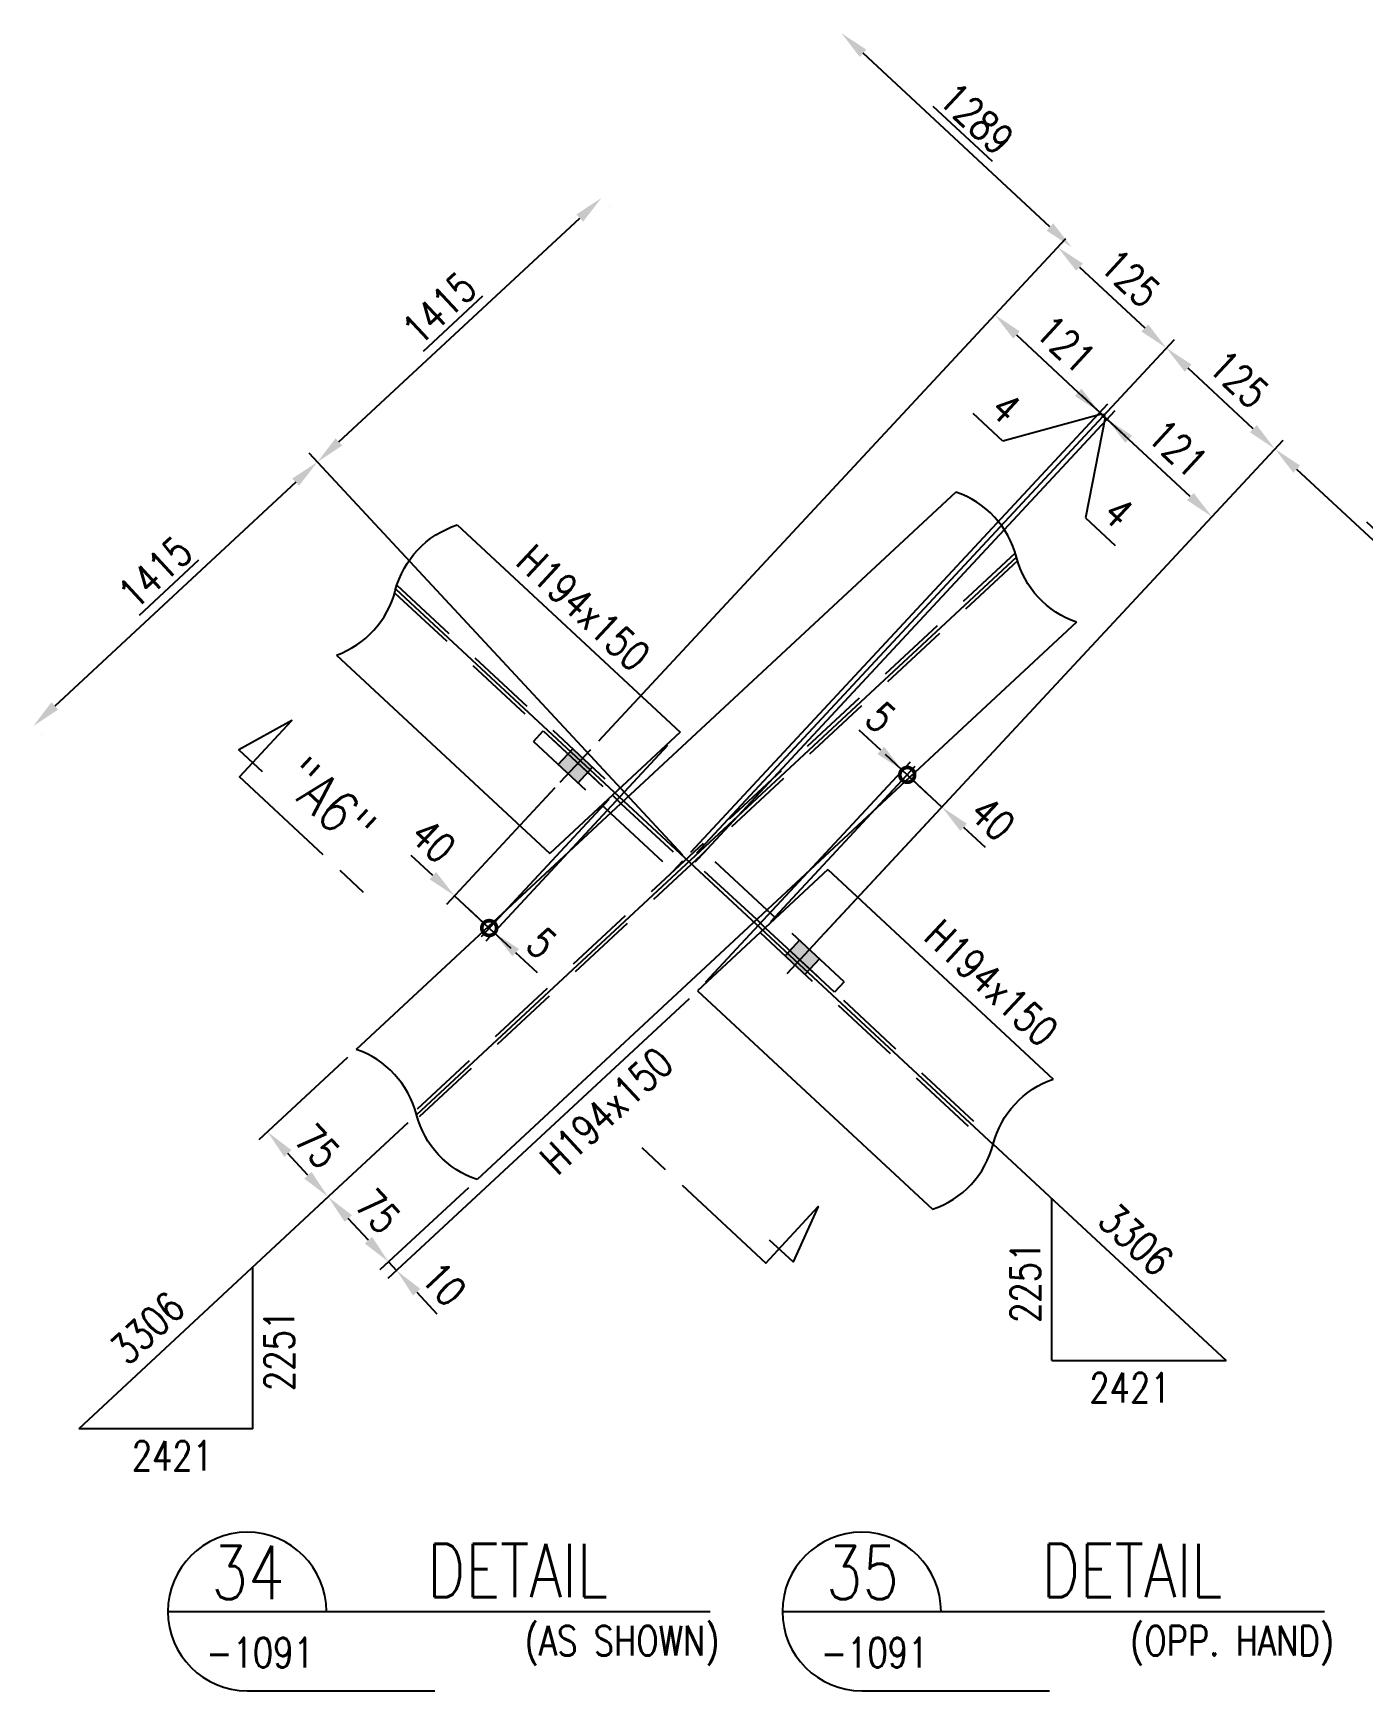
# Model space of a CAD drawing. Header units: millimetres. Extents: x 0 to 232280, y -26939 to 23794.
# Drawn here: x 103442 to 104566, y -24002 to -22601 of the extents above; entities that cross this region are included whole.
import ezdxf
from ezdxf.enums import TextEntityAlignment as Align

# ---------------------------------------------------------------- set-up
doc = ezdxf.new("R2010")
doc.units = ezdxf.units.MM
doc.header["$LTSCALE"] = 30
doc.linetypes.add('JNK-CENTER', pattern=[34, 30, -1.5, 1, -1.5])
doc.linetypes.add('JNK-HIDDEN', pattern=[3, 2, -1])
for name, color, linetype in [('CEN-R', 1, 'JNK-CENTER'), ('CON-C', 4, 'Continuous'), ('CON-G', 3, 'Continuous'), ('CON-W', 7, 'Continuous'), ('CON-Y', 2, 'Continuous'), ('Dim-W', 7, 'Continuous'), ('HID-Y', 2, 'JNK-HIDDEN'), ('STL-OBJT', 7, 'Continuous'), ('TXT-Y', 2, 'Continuous')]:
    doc.layers.add(name, color=color, linetype=linetype)
doc.styles.add('SIMPLEX', font='simplex.shx', dxfattribs={"width": 0.8})
doc.dimstyles.new('DIM10', dxfattribs={"dimscale": 10, "dimtxt": 2.5, "dimasz": 2.5, "dimexe": 1, "dimexo": 1, "dimgap": 1, "dimtad": 1, "dimdec": 0, "dimdsep": 46, "dimtxsty": 'SIMPLEX', "dimcen": 0, "dimclrt": 2, "dimadec": 1, "dimazin": 2, "dimtfac": 1, "dimtdec": 0, "dimtix": 1, "dimtmove": 2, "dimatfit": 0, "dimfxl": 0.18, "dimtolj": 1, "dimtzin": 0, "dimarcsym": 0})

# ---------------------------------------------------------------- blocks, each defined once
blk = doc.blocks.new('SECTITLE')
at = {"layer": 'CON-G'}
for p, q in [((-1.7, 0), (44.1, 0)), ((5, -6.7), (20.86, -6.7))]:
    blk.add_line(p, q, dxfattribs=at)
blk.add_arc((5, 0), 6.7, 0, 270, dxfattribs=at)
at = {"layer": 'CON-C', "style": 'SIMPLEX', "width": 0.8}
for tag, p in [('ELEVATION', (27.83, 1.22)), ('A', (5.06, 1.04))]:
    blk.add_attdef(tag, text='', height=4.5, dxfattribs=at).set_placement(p, align=Align.CENTER)
at = {"layer": 'CON-Y', "style": 'SIMPLEX', "width": 0.8}
blk.add_attdef('SCALE', text='', height=2.5, dxfattribs=at).set_placement((44.9, -3.72), align=Align.RIGHT)
blk.add_attdef('H0000-0000', (1.54, -4.72), '', height=2.5, dxfattribs=at)
blk = doc.blocks.new('A$C3BB63236')
at = {"layer": 'CON-G'}
for p, q in [((57.8, 62.5), (65.1, 69.3)), ((66.6, 54.3), (73.9, 61.2))]:
    blk.add_line(p, q, dxfattribs=at)
at = {"layer": 'HID-Y'}
for p, q in [((65.1, 69.3), (118, 118.5)), ((118, 118.5), (126.2, 109.7)), ((73.9, 61.2), (126.2, 109.7)), ((0, 8.8), (57.8, 62.5)), ((8.2, 0), (66, 53.7)), ((0, 8.8), (8.2, 0))]:
    blk.add_line(p, q, dxfattribs=at)
blk = doc.blocks.new('*D3657')
at = {"layer": 'DEFPOINTS', "color": 0, "transparency": 16777216}
for p in [(103766.2, -23514.9), (103817.3, -23569.8), (103691.5, -23584.3)]:
    blk.add_point(p, dxfattribs=at)
at = {"layer": 'Dim-W', "color": 0, "lineweight": -2, "transparency": 16777216}
for p, q in [((103758.8, -23521.7), (103684.2, -23591.1)), ((103810, -23576.6), (103735.2, -23646.1)), ((103725.5, -23620.9), (103708.5, -23602.6))]:
    blk.add_line(p, q, dxfattribs=at)
at = {"layer": 'Dim-W', "color": 0, "transparency": 16777216}
for points in [[(103711.6, -23599.8), (103705.5, -23605.5), (103691.5, -23584.3)], [(103728.6, -23618.1), (103722.5, -23623.8), (103742.6, -23639.3)]]:
    blk.add_solid(points, dxfattribs=at)
at = {"layer": 'Dim-W', "color": 2, "transparency": 16777216, "insert": (103733.5, -23596.5), "char_height": 25, "attachment_point": 5, "rotation": 312.9161, "style": 'SIMPLEX', "bg_fill": 3, "box_fill_scale": 1.1, "bg_fill_color": 256, "bg_fill_true_color": 13158600, "bg_fill_transparency": 0}
blk.add_mtext('\\A1;75', dxfattribs=at)
blk = doc.blocks.new('*D3658')
at = {"layer": 'DEFPOINTS', "color": 0, "transparency": 16777216}
for p in [(103715.3, -23459.8), (103640.4, -23529.4), (103691.5, -23584.3)]:
    blk.add_point(p, dxfattribs=at)
at = {"layer": 'Dim-W', "color": 0, "lineweight": -2, "transparency": 16777216}
for p, q in [((103708, -23466.6), (103633.1, -23536.2)), ((103674.5, -23566), (103657.4, -23547.7)), ((103684.2, -23591.1), (103684.2, -23591.1))]:
    blk.add_line(p, q, dxfattribs=at)
at = {"layer": 'Dim-W', "color": 0, "transparency": 16777216}
for points in [[(103660.5, -23544.9), (103654.4, -23550.5), (103640.4, -23529.4)], [(103677.5, -23563.2), (103671.4, -23568.9), (103691.5, -23584.3)]]:
    blk.add_solid(points, dxfattribs=at)
at = {"layer": 'Dim-W', "color": 2, "transparency": 16777216, "insert": (103682.4, -23541.5), "char_height": 25, "attachment_point": 5, "rotation": 312.9161, "style": 'SIMPLEX', "bg_fill": 3, "box_fill_scale": 1.1, "bg_fill_color": 256, "bg_fill_true_color": 13158600, "bg_fill_transparency": 0}
blk.add_mtext('\\A1;75', dxfattribs=at)
blk = doc.blocks.new('*D3659')
at = {"layer": 'DEFPOINTS', "color": 0, "transparency": 16777216}
for p in [(104003.7, -23410.1), (103742.6, -23639.3), (103749.4, -23646.6)]:
    blk.add_point(p, dxfattribs=at)
at = {"layer": 'Dim-W', "color": 0, "lineweight": -2, "transparency": 16777216}
for p, q in [((103996.4, -23416.9), (103742, -23653.4)), ((103725.5, -23620.9), (103708.5, -23602.6)), ((103742.6, -23639.3), (103749.4, -23646.6)), ((103735.2, -23646.1), (103735.2, -23646.1)), ((103766.4, -23664.9), (103783.4, -23683.2))]:
    blk.add_line(p, q, dxfattribs=at)
at = {"layer": 'Dim-W', "color": 0, "transparency": 16777216}
blk.add_solid([(103728.6, -23618.1), (103722.5, -23623.8), (103742.6, -23639.3)], dxfattribs=at)
at = {"layer": 'Dim-W', "color": 2, "transparency": 16777216, "insert": (103789.3, -23658), "char_height": 25, "attachment_point": 5, "rotation": 312.9161, "style": 'SIMPLEX', "bg_fill": 3, "box_fill_scale": 1.1, "bg_fill_color": 256, "bg_fill_true_color": 13158600, "bg_fill_transparency": 0}
blk.add_mtext('\\A1;10', dxfattribs=at)
at = {"layer": 'Dim-W', "color": 0, "transparency": 16777216}
blk.add_solid([(103769.4, -23662.1), (103763.3, -23667.7), (103749.4, -23646.6)], dxfattribs=at)
blk = doc.blocks.new('*D3660')
at = {"layer": 'DEFPOINTS', "color": 0, "transparency": 16777216}
for p in [(103922.4, -22740.3), (103922.4, -22740.3), (103998, -23302.9)]:
    blk.add_point(p, dxfattribs=at)
at = {"layer": 'Dim-W', "color": 0, "lineweight": -2, "transparency": 16777216}
for p, q in [((103700.7, -22946.4), (103904, -22757.3)), ((103929.2, -22747.6), (103929.2, -22747.6)), ((103991.2, -23295.6), (103675.5, -22956.1))]:
    blk.add_line(p, q, dxfattribs=at)
at = {"layer": 'Dim-W', "color": 0, "transparency": 16777216}
for points in [[(103901.2, -22754.3), (103906.9, -22760.4), (103922.4, -22740.3)], [(103697.8, -22943.4), (103703.5, -22949.5), (103682.4, -22963.5)]]:
    blk.add_solid(points, dxfattribs=at)
at = {"layer": 'Dim-W', "color": 2, "transparency": 16777216, "insert": (103785.3, -22833.6), "char_height": 25, "attachment_point": 5, "rotation": 42.9161, "style": 'SIMPLEX', "bg_fill": 3, "box_fill_scale": 1.1, "bg_fill_color": 256, "bg_fill_true_color": 13158600, "bg_fill_transparency": 0}
blk.add_mtext('\\A1;{\\L1415}', dxfattribs=at)
blk = doc.blocks.new('*D3661')
at = {"layer": 'DEFPOINTS', "color": 0, "transparency": 16777216}
for p in [(103442.4, -23186.6), (103442.4, -23186.6), (103998, -23302.9)]:
    blk.add_point(p, dxfattribs=at)
at = {"layer": 'Dim-W', "color": 0, "lineweight": -2, "transparency": 16777216}
for p, q in [((103991.2, -23295.6), (103675.5, -22956.1)), ((103664.1, -22980.5), (103460.7, -23169.6)), ((103449.2, -23193.9), (103449.2, -23193.9))]:
    blk.add_line(p, q, dxfattribs=at)
at = {"layer": 'Dim-W', "color": 0, "transparency": 16777216}
for points in [[(103661.2, -22977.4), (103666.9, -22983.5), (103682.4, -22963.5)], [(103457.8, -23166.5), (103463.5, -23172.6), (103442.4, -23186.6)]]:
    blk.add_solid(points, dxfattribs=at)
at = {"layer": 'Dim-W', "color": 2, "transparency": 16777216, "insert": (103545.3, -23056.7), "char_height": 25, "attachment_point": 5, "rotation": 42.9161, "style": 'SIMPLEX', "bg_fill": 3, "box_fill_scale": 1.1, "bg_fill_color": 256, "bg_fill_true_color": 13158600, "bg_fill_transparency": 0}
blk.add_mtext('\\A1;{\\L1415}', dxfattribs=at)
blk = doc.blocks.new('SECMARK2')
at = {"layer": 'CON-C'}
blk.add_line((0, 0), (-2.72, 0), dxfattribs=at)
blk.add_lwpolyline([(-4.67, 0), (-14.32, 0), (-14.32, 6.51), (-15.93, 1.64), (-13.23, 1.64)], dxfattribs=at)
at = {"layer": 'CON-C', "style": 'SIMPLEX', "width": 0.8}
blk.add_attdef('TAG', (-12.98, 1.18), '', height=3.5, dxfattribs=at)
blk = doc.blocks.new('_DotSmall')
at = {"color": 0, "linetype": 'ByBlock', "const_width": 0.5}
blk.add_lwpolyline([(-0.0625, 0, 1), (0.0625, 0, 1)], format="xyb", close=True, dxfattribs=at)
blk = doc.blocks.new('*D3608')
at = {"layer": 'DEFPOINTS', "color": 0, "transparency": 16777216}
for p in [(103889.9, -23231.5), (103935.4, -23241.2), (103827.6, -23357.2)]:
    blk.add_point(p, dxfattribs=at)
at = {"layer": 'Dim-W', "color": 0, "lineweight": -2, "transparency": 16777216}
for p, q in [((103883.1, -23238.8), (103791.5, -23337.3)), ((103928.6, -23248.6), (103820.8, -23364.5)), ((103780, -23312.9), (103761.7, -23295.9)), ((103798.3, -23329.9), (103827.6, -23357.2)), ((103827.6, -23357.2), (103845.9, -23374.2))]:
    blk.add_line(p, q, dxfattribs=at)
at = {"layer": 'Dim-W', "color": 0, "lineweight": -2, "transparency": 16777216, "xscale": 25, "yscale": 25, "zscale": 25, "rotation": 137.0839013647585}
blk.add_blockref('_DotSmall', (103827.6, -23357.2), dxfattribs=at)
at = {"layer": 'Dim-W', "color": 2, "transparency": 16777216, "insert": (103780.3, -23283.5), "char_height": 25, "attachment_point": 5, "rotation": 317.0839, "style": 'SIMPLEX', "bg_fill": 3, "box_fill_scale": 1.1, "bg_fill_color": 256, "bg_fill_true_color": 13158600, "bg_fill_transparency": 0}
blk.add_mtext('\\A1;40', dxfattribs=at)
at = {"layer": 'Dim-W', "color": 0, "transparency": 16777216}
blk.add_solid([(103782.8, -23309.9), (103777.2, -23316), (103798.3, -23329.9)], dxfattribs=at)
blk = doc.blocks.new('*D3609')
at = {"layer": 'DEFPOINTS', "color": 0, "transparency": 16777216}
for p in [(103985.1, -23195.8), (103827.6, -23357.2), (103831.6, -23360.9)]:
    blk.add_point(p, dxfattribs=at)
at = {"layer": 'Dim-W', "color": 0, "lineweight": -2, "transparency": 16777216}
for p, q in [((103978.3, -23203.1), (103824.8, -23368.2)), ((103827.6, -23357.2), (103809.3, -23340.2)), ((103827.6, -23357.2), (103831.6, -23360.9)), ((103820.8, -23364.5), (103820.8, -23364.5)), ((103849.9, -23377.9), (103868.2, -23394.9))]:
    blk.add_line(p, q, dxfattribs=at)
at = {"layer": 'Dim-W', "color": 2, "transparency": 16777216, "insert": (103871.9, -23370), "char_height": 25, "attachment_point": 5, "rotation": 317.0839, "style": 'SIMPLEX', "bg_fill": 3, "box_fill_scale": 1.1, "bg_fill_color": 256, "bg_fill_true_color": 13158600, "bg_fill_transparency": 0}
blk.add_mtext('\\A1;5', dxfattribs=at)
at = {"layer": 'Dim-W', "color": 0, "transparency": 16777216}
blk.add_solid([(103852.8, -23374.9), (103847.1, -23381), (103831.6, -23360.9)], dxfattribs=at)
blk = doc.blocks.new('_None')
blk = doc.blocks.new('*D3610')
at = {"layer": 'DEFPOINTS', "color": 0, "transparency": 16777216}
for p in [(104180.7, -23227.8), (104058.6, -23359), (104104.9, -23368)]:
    blk.add_point(p, dxfattribs=at)
at = {"layer": 'Dim-W', "color": 0, "lineweight": -2, "transparency": 16777216}
for p, q in [((104065.4, -23351.7), (104187.5, -23220.4)), ((104180.7, -23227.8), (104162.4, -23210.7)), ((104210, -23255), (104180.7, -23227.8)), ((104111.7, -23360.6), (104216.8, -23247.7)), ((104228.3, -23272), (104246.6, -23289))]:
    blk.add_line(p, q, dxfattribs=at)
at = {"layer": 'Dim-W', "color": 0, "lineweight": -2, "transparency": 16777216, "xscale": 25, "yscale": 25, "zscale": 25, "rotation": 317.0839013647585}
blk.add_blockref('_DotSmall', (104180.7, -23227.8), dxfattribs=at)
at = {"layer": 'Dim-W', "color": 2, "transparency": 16777216, "insert": (104252.8, -23264.7), "char_height": 25, "attachment_point": 5, "rotation": 317.0839, "style": 'SIMPLEX', "bg_fill": 3, "box_fill_scale": 1.1, "bg_fill_color": 256, "bg_fill_true_color": 13158600, "bg_fill_transparency": 0}
blk.add_mtext('\\A1;40', dxfattribs=at)
at = {"layer": 'Dim-W', "color": 0, "transparency": 16777216}
blk.add_solid([(104231.1, -23269), (104225.5, -23275.1), (104210, -23255)], dxfattribs=at)
blk = doc.blocks.new('*D3611')
at = {"layer": 'DEFPOINTS', "color": 0, "transparency": 16777216}
for p in [(104176.7, -23224), (104180.7, -23227.8), (104003.5, -23410.2)]:
    blk.add_point(p, dxfattribs=at)
at = {"layer": 'Dim-W', "color": 0, "lineweight": -2, "transparency": 16777216}
for p, q in [((104158.4, -23207), (104140.1, -23190)), ((104010.4, -23402.9), (104183.5, -23216.7)), ((104180.7, -23227.8), (104176.7, -23224)), ((104180.7, -23227.8), (104199, -23244.8))]:
    blk.add_line(p, q, dxfattribs=at)
at = {"layer": 'Dim-W', "color": 2, "transparency": 16777216, "insert": (104158.3, -23179.2), "char_height": 25, "attachment_point": 5, "rotation": 317.0839, "style": 'SIMPLEX', "bg_fill": 3, "box_fill_scale": 1.1, "bg_fill_color": 256, "bg_fill_true_color": 13158600, "bg_fill_transparency": 0}
blk.add_mtext('\\A1;5', dxfattribs=at)
at = {"layer": 'Dim-W', "color": 0, "transparency": 16777216}
blk.add_solid([(104161.2, -23204), (104155.5, -23210.1), (104176.7, -23224)], dxfattribs=at)
blk = doc.blocks.new('*D3612')
at = {"layer": 'DEFPOINTS', "color": 0, "transparency": 16777216}
for p in [(104399.6, -22867.1), (103913.3, -23206.2), (103996.2, -23301)]:
    blk.add_point(p, dxfattribs=at)
at = {"layer": 'Dim-W', "color": 0, "lineweight": -2, "transparency": 16777216}
for p, q in [((103920.2, -23198.9), (104314.7, -22774.5)), ((104326.2, -22798.9), (104381.3, -22850.1)), ((104003, -23293.7), (104406.4, -22859.8))]:
    blk.add_line(p, q, dxfattribs=at)
at = {"layer": 'Dim-W', "color": 0, "transparency": 16777216}
for points in [[(104329.1, -22795.8), (104323.4, -22801.9), (104307.9, -22781.9)], [(104384.1, -22847.1), (104378.5, -22853.2), (104399.6, -22867.1)]]:
    blk.add_solid(points, dxfattribs=at)
at = {"layer": 'Dim-W', "color": 2, "transparency": 16777216, "insert": (104369.1, -22808), "char_height": 25, "attachment_point": 5, "rotation": 317.0839, "style": 'SIMPLEX', "bg_fill": 3, "box_fill_scale": 1.1, "bg_fill_color": 256, "bg_fill_true_color": 13158600, "bg_fill_transparency": 0}
blk.add_mtext('\\A1;125', dxfattribs=at)
blk = doc.blocks.new('*D3613')
at = {"layer": 'DEFPOINTS', "color": 0, "transparency": 16777216}
for p in [(104125.1, -22601.1), (104125.1, -22601.1), (104319.5, -22781.9)]:
    blk.add_point(p, dxfattribs=at)
at = {"layer": 'Dim-W', "color": 0, "lineweight": -2, "transparency": 16777216}
blk.add_line((104301.2, -22764.8), (104143.4, -22618.1), dxfattribs=at)
at = {"layer": 'Dim-W', "color": 0, "transparency": 16777216}
for points in [[(104146.2, -22615.1), (104140.6, -22621.2), (104125.1, -22601.1)], [(104304, -22761.8), (104298.4, -22767.9), (104319.5, -22781.9)]]:
    blk.add_solid(points, dxfattribs=at)
at = {"layer": 'Dim-W', "color": 2, "transparency": 16777216, "insert": (104239.3, -22673.2), "char_height": 25, "attachment_point": 5, "rotation": 317.0839, "style": 'SIMPLEX', "bg_fill": 3, "box_fill_scale": 1.1, "bg_fill_color": 256, "bg_fill_true_color": 13158600, "bg_fill_transparency": 0}
blk.add_mtext('\\A1;{\\L1289}', dxfattribs=at)
blk = doc.blocks.new('*D3614')
at = {"layer": 'DEFPOINTS', "color": 0, "transparency": 16777216}
for p in [(104399.6, -22867.1), (103996.2, -23301), (104096.8, -23376.8)]:
    blk.add_point(p, dxfattribs=at)
at = {"layer": 'Dim-W', "color": 0, "lineweight": -2, "transparency": 16777216}
for p, q in [((104003, -23293.7), (104406.4, -22859.8)), ((104473, -22935.4), (104417.9, -22884.2)), ((104103.6, -23369.4), (104498.1, -22945.1))]:
    blk.add_line(p, q, dxfattribs=at)
at = {"layer": 'Dim-W', "color": 0, "transparency": 16777216}
for points in [[(104420.8, -22881.1), (104415.1, -22887.2), (104399.6, -22867.1)], [(104475.9, -22932.3), (104470.2, -22938.4), (104491.3, -22952.4)]]:
    blk.add_solid(points, dxfattribs=at)
at = {"layer": 'Dim-W', "color": 2, "transparency": 16777216, "insert": (104460.8, -22893.3), "char_height": 25, "attachment_point": 5, "rotation": 317.0839, "style": 'SIMPLEX', "bg_fill": 3, "box_fill_scale": 1.1, "bg_fill_color": 256, "bg_fill_true_color": 13158600, "bg_fill_transparency": 0}
blk.add_mtext('\\A1;125', dxfattribs=at)
blk = doc.blocks.new('*D3615')
at = {"layer": 'DEFPOINTS', "color": 0, "transparency": 16777216}
for p in [(104491.3, -22952.4), (104685.7, -23133.2), (104685.7, -23133.2)]:
    blk.add_point(p, dxfattribs=at)
at = {"layer": 'Dim-W', "color": 0, "lineweight": -2, "transparency": 16777216}
for p, q in [((104498.1, -22945.1), (104498.1, -22945.1)), ((104509.6, -22969.4), (104667.4, -23116.2)), ((104678.9, -23140.5), (104678.9, -23140.5))]:
    blk.add_line(p, q, dxfattribs=at)
at = {"layer": 'Dim-W', "color": 0, "transparency": 16777216}
for points in [[(104512.5, -22966.4), (104506.8, -22972.5), (104491.3, -22952.4)], [(104670.3, -23113.1), (104664.6, -23119.2), (104685.7, -23133.2)]]:
    blk.add_solid(points, dxfattribs=at)
at = {"layer": 'Dim-W', "color": 2, "transparency": 16777216, "insert": (104605.6, -23024.5), "char_height": 25, "attachment_point": 5, "rotation": 317.0839, "style": 'SIMPLEX', "bg_fill": 3, "box_fill_scale": 1.1, "bg_fill_color": 256, "bg_fill_true_color": 13158600, "bg_fill_transparency": 0}
blk.add_mtext('\\A1;{\\L1289}', dxfattribs=at)
blk = doc.blocks.new('*D3616')
at = {"layer": 'DEFPOINTS', "color": 0, "transparency": 16777216}
for p in [(104254.7, -22839.1), (104343.4, -22921.6), (103991.2, -23300.4)]:
    blk.add_point(p, dxfattribs=at)
at = {"layer": 'Dim-W', "color": 0, "lineweight": -2, "transparency": 16777216}
for p, q in [((104273, -22856.1), (104325.1, -22904.6)), ((103998, -23293.1), (104350.2, -22914.2))]:
    blk.add_line(p, q, dxfattribs=at)
at = {"layer": 'Dim-W', "color": 0, "transparency": 16777216}
for points in [[(104275.8, -22853.1), (104270.2, -22859.2), (104254.7, -22839.1)], [(104327.9, -22901.5), (104322.3, -22907.6), (104343.4, -22921.6)]]:
    blk.add_solid(points, dxfattribs=at)
at = {"layer": 'Dim-W', "color": 2, "transparency": 16777216, "insert": (104314.4, -22863.9), "char_height": 25, "attachment_point": 5, "rotation": 317.0839, "style": 'SIMPLEX', "bg_fill": 3, "box_fill_scale": 1.1, "bg_fill_color": 256, "bg_fill_true_color": 13158600, "bg_fill_transparency": 0}
blk.add_mtext('\\A1;121', dxfattribs=at)
blk = doc.blocks.new('*D3617')
at = {"layer": 'DEFPOINTS', "color": 0, "transparency": 16777216}
for p in [(104349.4, -22927.2), (104438.1, -23009.6), (103997.2, -23306)]:
    blk.add_point(p, dxfattribs=at)
at = {"layer": 'Dim-W', "color": 0, "lineweight": -2, "transparency": 16777216}
for p, q in [((104004, -23298.7), (104356.2, -22919.8)), ((104419.8, -22992.6), (104367.7, -22944.2)), ((104431.3, -23017), (104431.3, -23017))]:
    blk.add_line(p, q, dxfattribs=at)
at = {"layer": 'Dim-W', "color": 0, "transparency": 16777216}
for points in [[(104370.6, -22941.1), (104364.9, -22947.2), (104349.4, -22927.2)], [(104422.6, -22989.6), (104417, -22995.7), (104438.1, -23009.6)]]:
    blk.add_solid(points, dxfattribs=at)
at = {"layer": 'Dim-W', "color": 2, "transparency": 16777216, "insert": (104409.1, -22951.9), "char_height": 25, "attachment_point": 5, "rotation": 317.0839, "style": 'SIMPLEX', "bg_fill": 3, "box_fill_scale": 1.1, "bg_fill_color": 256, "bg_fill_true_color": 13158600, "bg_fill_transparency": 0}
blk.add_mtext('\\A1;121', dxfattribs=at)
blk = doc.blocks.new('*D3618')
at = {"layer": 'DEFPOINTS', "color": 0, "transparency": 16777216}
for p in [(104346.4, -22924.4), (104349.4, -22927.2), (104349.4, -22927.2)]:
    blk.add_point(p, dxfattribs=at)
at = {"layer": 'Dim-W', "color": 0, "lineweight": -2, "transparency": 16777216}
for p, q in [((104346.4, -22924.4), (104328.1, -22907.3)), ((104347.9, -22925.8), (104331.2, -23010.7)), ((104346.4, -22924.4), (104349.4, -22927.2)), ((104346.4, -22924.4), (104349.4, -22927.2)), ((104349.4, -22927.2), (104367.7, -22944.2)), ((104331.2, -23010.7), (104356.3, -23034.1))]:
    blk.add_line(p, q, dxfattribs=at)
at = {"layer": 'Dim-W', "color": 2, "transparency": 16777216, "insert": (104359.1, -23005.9), "char_height": 25, "attachment_point": 5, "rotation": 317.0839, "style": 'SIMPLEX', "bg_fill": 3, "box_fill_scale": 1.1, "bg_fill_color": 256, "bg_fill_true_color": 13158600, "bg_fill_transparency": 0}
blk.add_mtext('\\A1;4', dxfattribs=at)
blk = doc.blocks.new('*D3619')
at = {"layer": 'DEFPOINTS', "color": 0, "transparency": 16777216}
for p in [(104343.4, -22921.6), (104343.4, -22921.6), (104346.4, -22924.4)]:
    blk.add_point(p, dxfattribs=at)
at = {"layer": 'Dim-W', "color": 0, "lineweight": -2, "transparency": 16777216}
for p, q in [((104343.4, -22921.6), (104325.1, -22904.6)), ((104261.4, -22945.8), (104236.3, -22922.5)), ((104344.9, -22923), (104261.4, -22945.8)), ((104346.4, -22924.4), (104343.4, -22921.6)), ((104346.4, -22924.4), (104343.4, -22921.6)), ((104346.4, -22924.4), (104364.7, -22941.4))]:
    blk.add_line(p, q, dxfattribs=at)
at = {"layer": 'Dim-W', "color": 2, "transparency": 16777216, "insert": (104264.1, -22917.7), "char_height": 25, "attachment_point": 5, "rotation": 317.0839, "style": 'SIMPLEX', "bg_fill": 3, "box_fill_scale": 1.1, "bg_fill_color": 256, "bg_fill_true_color": 13158600, "bg_fill_transparency": 0}
blk.add_mtext('\\A1;4', dxfattribs=at)

msp = doc.modelspace()

# ---------------------------------------------------------------- hatches: boundary and pattern name
at = {"layer": 'Dim-W'}
h = msp.add_hatch(color=256, dxfattribs=at)
h.paths.add_polyline_path([(103894.28, -23226.73), (103885.86, -23218.89), (103894.03, -23210.11), (103902.45, -23217.94)])
h.paths.add_polyline_path([(103902.71, -23234.56), (103894.28, -23226.73), (103902.45, -23217.94), (103910.88, -23225.77)])
h.paths.add_polyline_path([(103902.45, -23217.94), (103904.5, -23215.74), (103912.92, -23223.57), (103910.88, -23225.77)])
h.paths.add_polyline_path([(103904.5, -23215.74), (103906.54, -23213.54), (103914.96, -23221.37), (103912.92, -23223.57)])
h.paths.add_polyline_path([(103894.03, -23210.11), (103896.08, -23207.91), (103904.5, -23215.74), (103902.45, -23217.94)])
h.paths.add_polyline_path([(103906.54, -23213.54), (103904.5, -23215.74), (103896.08, -23207.91), (103898.12, -23205.71)])
h = msp.add_hatch(color=256, dxfattribs=at)
h.paths.add_polyline_path([(104098.13, -23375.29), (104106.55, -23383.12), (104098.38, -23391.91), (104089.96, -23384.08)])
h.paths.add_polyline_path([(104089.71, -23367.46), (104098.13, -23375.29), (104089.96, -23384.08), (104081.54, -23376.25)])
h.paths.add_polyline_path([(104089.96, -23384.08), (104087.92, -23386.28), (104079.49, -23378.45), (104081.54, -23376.25)])
h.paths.add_polyline_path([(104087.92, -23386.28), (104085.87, -23388.48), (104077.45, -23380.64), (104079.49, -23378.45)])
h.paths.add_polyline_path([(104098.38, -23391.91), (104096.34, -23394.11), (104087.92, -23386.28), (104089.96, -23384.08)])
h.paths.add_polyline_path([(104085.87, -23388.48), (104087.92, -23386.28), (104096.34, -23394.11), (104094.29, -23396.31)])

# ---------------------------------------------------------------- linework, layer by layer
at = {"layer": 'CEN-R'}
for p, q in [((104272.9, -23043.74), (103766.16, -23514.9)), ((103748.59, -23070.78), (104253.24, -23540)), ((103887.47, -23234.05), (103913.35, -23206.22)), ((104104.94, -23367.97), (104079.06, -23395.8))]:
    msp.add_line(p, q, dxfattribs=at)
at = {"layer": 'CON-G'}
for p, q in [((104221.76, -22988.88), (103715.31, -23459.77)), ((103800.5, -23016.64), (103988.86, -23191.77)), ((104323.75, -23098.87), (103817.3, -23569.76)), ((103698.49, -23126.61), (103878.72, -23294.18)), ((103988.86, -23191.77), (103878.72, -23294.18)), ((104113.69, -23307.84), (104003.55, -23410.25)), ((104113.69, -23307.84), (104304.09, -23484.87)), ((104003.55, -23410.25), (104202.1, -23594.86))]:
    msp.add_line(p, q, dxfattribs=at)
at = {"layer": 'CON-W'}
for p, q in [((104302.82, -23722.6), (104302.82, -23585.77)), ((103627.97, -23780.22), (103627.97, -23643.39)), ((104302.82, -23722.6), (104450.19, -23722.6)), ((103627.97, -23780.22), (103480.81, -23780.22))]:
    msp.add_line(p, q, dxfattribs=at)
for points in [[(104323.75, -23098.87, -0.2521827), (104272.96, -23043.95, 0.2536225), (104221.76, -22988.88)], [(103698.49, -23126.61, 0.2485183), (103748.26, -23072.04, -0.2573342), (103800.5, -23016.64)], [(103817.3, -23569.76, -0.2536225), (103766.11, -23514.7, 0.2521827), (103715.31, -23459.77, 0.2521827)], [(104202.1, -23594.86, 0.2536225), (104253.3, -23539.79, -0.2521827), (104304.09, -23484.87, -0.2521827)]]:
    msp.add_lwpolyline(points, format="xyb", dxfattribs=at)
at = {"layer": 'Dim-W'}
msp.add_line((104253.3, -23539.79), (104450.19, -23722.6), dxfattribs=at)
at = {"layer": 'HID-Y'}
for p, q in [((104271.99, -23040.5), (103765.25, -23511.65)), ((104273.81, -23047), (103767.08, -23518.14)), ((103749.55, -23067.58), (103935.99, -23240.93)), ((103747.71, -23074.06), (103931.59, -23245.03)), ((103885.86, -23218.89), (103898.12, -23205.71)), ((103902.71, -23234.56), (103914.96, -23221.37)), ((104056.42, -23361.09), (104252.33, -23543.24)), ((104060.82, -23356.99), (104254.15, -23536.74)), ((104089.71, -23367.46), (104077.45, -23380.64)), ((104106.55, -23383.12), (104094.29, -23396.31))]:
    msp.add_line(p, q, dxfattribs=at)

# ---------------------------------------------------------------- block references
at = {"layer": 'CON-G', "extrusion": (0, 0, -1), "zscale": -1, "rotation": 180}
msp.add_blockref('A$C3BB63236', (-103864.99, -23190.7), dxfattribs=at)
at = {"layer": 'CON-G', "extrusion": (0, 0, -1), "zscale": -1}
msp.add_blockref('A$C3BB63236', (-104127.42, -23411.32), dxfattribs=at)
at = {"layer": 'Dim-W', "xscale": 10, "yscale": 10, "zscale": 10}
for p, values in [((103573.17, -23934.7), {'H0000-0000': '-1091', 'A': '34', 'ELEVATION': 'DETAIL', 'SCALE': '(AS SHOWN)'}), ((104092.24, -23934.7), {'H0000-0000': '-1091', 'A': '35', 'ELEVATION': 'DETAIL', 'SCALE': '(OPP. HAND)'})]:
    msp.add_blockref('SECTITLE', p, dxfattribs=at).add_auto_attribs(values)

# ---------------------------------------------------------------- texts
at = {"layer": 'CON-Y', "style": 'SIMPLEX', "width": 0.8}
for s, rotation, p in [('3306', 317.12444, (104340.29, -23606.32)), ('2251', 90, (104293.02, -23690.79)), ('3306', 42.9161, (103522.2, -23727.48)), ('2251', 90, (103662.77, -23748.4))]:
    msp.add_text(s, height=25, rotation=rotation, dxfattribs=at).set_placement(p)
for p in [(104334.54, -23758.03), (103525.68, -23815.65)]:
    msp.add_text('2421', height=25, dxfattribs=at).set_placement(p)
at = {"layer": 'TXT-Y', "style": 'SIMPLEX', "width": 0.8}
for rotation, p in [(317.0839, (103898.63, -23095.67)), (317.0839, (104243.26, -23412.77)), (42.9161, (103935.09, -23520.69))]:
    msp.add_text('H194x150', height=25, rotation=rotation, dxfattribs=at).set_placement(p, align=Align.CENTER)

# ---------------------------------------------------------------- next in the draw order: dimensions: what is measured, and where the dimension line sits
at = {"layer": 'Dim-W'}
dim = msp.add_linear_dim(base=(103922.35, -22740.32), p1=(103997.98, -23302.91), p2=(103922.35, -22740.32), angle=42.9161, text='{\\L1415}', dimstyle='DIM10', override={"dimtix": 0, "dimatfit": 2, "dimtfill": 1}, dxfattribs=at)
dim.commit()
dim.dimension.update_dxf_attribs({"geometry": '*D3660', "text_midpoint": (103785.33, -22833.58)})
dim = msp.add_linear_dim(base=(104180.69, -23227.76), p1=(104104.94, -23367.97), p2=(104058.62, -23359.04), angle=317.0839, dimstyle='DIM10', override={"dimblk2": 'DotSmall', "dimsah": 1, "dimtix": 0, "dimatfit": 2, "dimtfill": 1}, dxfattribs=at)
dim.commit()
dim.dimension.update_dxf_attribs({"geometry": '*D3610', "text_midpoint": (104252.81, -23264.72), "dimtype": 160})
dim = msp.add_linear_dim(base=(103691.49, -23584.33), p1=(103817.3, -23569.76), p2=(103766.16, -23514.9), angle=132.9161, dimstyle='DIM10', override={"dimtix": 0, "dimatfit": 2, "dimtfill": 1}, dxfattribs=at)
dim.commit()
dim.dimension.update_dxf_attribs({"geometry": '*D3657', "text_midpoint": (103733.5, -23596.47)})

# ---------------------------------------------------------------- next in the draw order: dimensions: what is measured, and where the dimension line sits
dim = msp.add_linear_dim(base=(103442.36, -23186.6), p1=(103997.98, -23302.91), p2=(103442.36, -23186.6), angle=222.9161, text='{\\L1415}', dimstyle='DIM10', override={"dimtix": 0, "dimatfit": 2, "dimtfill": 1}, dxfattribs=at)
dim.commit()
dim.dimension.update_dxf_attribs({"geometry": '*D3661', "text_midpoint": (103545.34, -23056.72)})
dim = msp.add_linear_dim(base=(103640.42, -23529.4), p1=(103691.49, -23584.33), p2=(103715.31, -23459.77), angle=132.9161, dimstyle='DIM10', override={"dimtix": 0, "dimatfit": 2, "dimtfill": 1}, dxfattribs=at)
dim.commit()
dim.dimension.update_dxf_attribs({"geometry": '*D3658', "text_midpoint": (103682.43, -23541.55)})

# ---------------------------------------------------------------- next in the draw order: linework, layer by layer
msp.add_line((103691.49, -23584.33), (103480.81, -23780.22), dxfattribs=at)

# ---------------------------------------------------------------- next in the draw order: block references
at = {"layer": 'CON-W'}
ref = msp.add_blockref('SECMARK2', (103721.51, -23327.08), dxfattribs=dict(at, xscale=9.999999999999215, yscale=9.999999999999215, zscale=9.999999999999215, rotation=317.083901364737))
ref.add_attrib('TAG', '"A6"', (103649.63, -23235.47), dxfattribs={"layer": 'CON-C', "height": 35, "rotation": 317.0839, "style": 'SIMPLEX', "width": 0.8})

# ---------------------------------------------------------------- next in the draw order: dimensions: what is measured, and where the dimension line sits
at = {"layer": 'Dim-W'}
dim = msp.add_linear_dim(base=(103749.37, -23646.58), p1=(103742.56, -23639.26), p2=(104003.72, -23410.09), angle=132.9161, dimstyle='DIM10', override={"dimtix": 0, "dimatfit": 2, "dimtfill": 1}, dxfattribs=at)
dim.commit()
dim.dimension.update_dxf_attribs({"geometry": '*D3659', "text_midpoint": (103789.25, -23658.02), "dimtype": 160})

# ---------------------------------------------------------------- next in the draw order: block references
at = {"layer": 'STL-OBJT', "xscale": -10, "yscale": 9.999999999999998, "zscale": 10, "rotation": 317.0839013647341}
msp.add_blockref('SECMARK2', (103956.39, -23542.72), dxfattribs=at)

# ---------------------------------------------------------------- next in the draw order: dimensions: what is measured, and where the dimension line sits
at = {"layer": 'Dim-W'}
for base, p1, p2, override, picture, middle in [((104176.69, -23224.03), (104180.69, -23227.76), (104003.55, -23410.25), {"dimblk1": 'None', "dimsah": 1, "dimtix": 0, "dimatfit": 2, "dimtfill": 1}, '*D3611', (104158.35, -23179.17)), ((103827.61, -23357.18), (103889.88, -23231.46), (103935.4, -23241.25), {"dimblk2": 'DotSmall', "dimsah": 1, "dimtix": 0, "dimatfit": 2, "dimtfill": 1}, '*D3608', (103780.33, -23283.51))]:
    dim = msp.add_linear_dim(base=base, p1=p1, p2=p2, angle=317.0839, dimstyle='DIM10', override=override, dxfattribs=at)
    dim.commit()
    dim.dimension.update_dxf_attribs({"geometry": picture, "text_midpoint": middle, "dimtype": 160})

# ---------------------------------------------------------------- next in the draw order: dimensions: what is measured, and where the dimension line sits
dim = msp.add_linear_dim(base=(103831.61, -23360.9), p1=(103827.61, -23357.18), p2=(103985.1, -23195.82), angle=317.0839, dimstyle='DIM10', override={"dimblk1": 'None', "dimsah": 1, "dimtix": 0, "dimatfit": 2, "dimtfill": 1}, dxfattribs=at)
dim.commit()
dim.dimension.update_dxf_attribs({"geometry": '*D3609', "text_midpoint": (103871.86, -23369.97), "dimtype": 160})

# ---------------------------------------------------------------- next in the draw order: dimensions: what is measured, and where the dimension line sits
dim = msp.add_linear_dim(base=(104399.61, -22867.13), p1=(103913.35, -23206.22), p2=(103996.21, -23301.01), angle=317.0839, dimstyle='DIM10', override={"dimtix": 0, "dimatfit": 2, "dimtfill": 1}, dxfattribs=at)
dim.commit()
dim.dimension.update_dxf_attribs({"geometry": '*D3612', "text_midpoint": (104369.08, -22808.02)})

# ---------------------------------------------------------------- next in the draw order: dimensions: what is measured, and where the dimension line sits
dim = msp.add_linear_dim(base=(104125.08, -22601.09), p1=(104319.51, -22781.87), p2=(104125.08, -22601.09), angle=317.0839, text='{\\L1289}', dimstyle='DIM10', override={"dimtix": 0, "dimatfit": 2, "dimtfill": 1}, dxfattribs=at)
dim.commit()
dim.dimension.update_dxf_attribs({"geometry": '*D3613', "text_midpoint": (104239.32, -22673.17)})
dim = msp.add_linear_dim(base=(104399.61, -22867.13), p1=(104096.77, -23376.76), p2=(103996.21, -23301.01), angle=137.0839, dimstyle='DIM10', override={"dimtix": 0, "dimatfit": 2, "dimtfill": 1}, dxfattribs=at)
dim.commit()
dim.dimension.update_dxf_attribs({"geometry": '*D3614', "text_midpoint": (104460.79, -22893.29)})

# ---------------------------------------------------------------- next in the draw order: dimensions: what is measured, and where the dimension line sits
dim = msp.add_linear_dim(base=(104343.4, -22921.57), p1=(104254.69, -22839.1), p2=(103991.16, -23300.41), angle=317.0839, dimstyle='DIM10', override={"dimtix": 0, "dimatfit": 2, "dimtfill": 1}, dxfattribs=at)
dim.commit()
dim.dimension.update_dxf_attribs({"geometry": '*D3616', "text_midpoint": (104314.37, -22863.86)})
dim = msp.add_linear_dim(base=(104685.75, -23133.18), p1=(104491.32, -22952.4), p2=(104685.75, -23133.18), angle=137.0839, text='{\\L1289}', dimstyle='DIM10', override={"dimtix": 0, "dimatfit": 2, "dimtfill": 1}, dxfattribs=at)
dim.commit()
dim.dimension.update_dxf_attribs({"geometry": '*D3615', "text_midpoint": (104605.56, -23024.48)})

# ---------------------------------------------------------------- next in the draw order: dimensions: what is measured, and where the dimension line sits
dim = msp.add_linear_dim(base=(104349.41, -22927.16), p1=(104438.11, -23009.64), p2=(103997.17, -23306), angle=137.0839, dimstyle='DIM10', override={"dimtix": 0, "dimatfit": 2, "dimtfill": 1}, dxfattribs=at)
dim.commit()
dim.dimension.update_dxf_attribs({"geometry": '*D3617', "text_midpoint": (104409.08, -22951.92)})

# ---------------------------------------------------------------- next in the draw order: dimensions: what is measured, and where the dimension line sits
dim = msp.add_linear_dim(base=(104349.41, -22927.16), p1=(104346.4, -22924.37), p2=(104349.41, -22927.16), angle=317.0839, dimstyle='DIM10', override={"dimblk1": 'None', "dimblk2": 'None', "dimsah": 1, "dimtix": 0, "dimtmove": 1, "dimatfit": 2, "dimtfill": 1}, dxfattribs=at)
dim.commit()
dim.dimension.update_dxf_attribs({"geometry": '*D3618', "text_midpoint": (104338.51, -23017.54), "dimtype": 160})

# ---------------------------------------------------------------- next in the draw order: dimensions: what is measured, and where the dimension line sits
dim = msp.add_linear_dim(base=(104343.4, -22921.57), p1=(104346.4, -22924.37), p2=(104343.4, -22921.57), angle=137.0839, dimstyle='DIM10', override={"dimblk1": 'None', "dimblk2": 'None', "dimsah": 1, "dimtix": 0, "dimtmove": 1, "dimatfit": 2, "dimtfill": 1}, dxfattribs=at)
dim.commit()
dim.dimension.update_dxf_attribs({"geometry": '*D3619', "text_midpoint": (104254.05, -22939.01), "dimtype": 160})

# ---------------------------------------------------------------- next in the draw order: linework, layer by layer
at = {"layer": 'Dim-W', "const_width": 1.8}
msp.add_lwpolyline([(104347.3, -22924.29, -1), (104345.51, -22924.45, -1)], format="xyb", close=True, dxfattribs=at)

doc.saveas('drawing.dxf')
